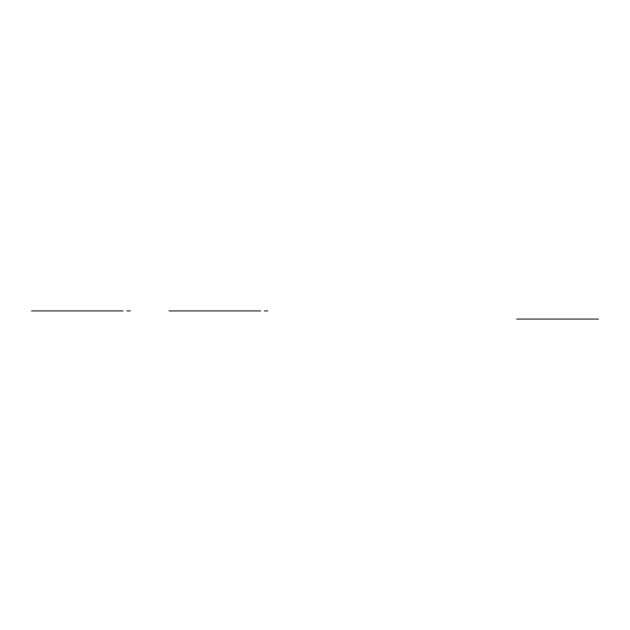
<?xml version="1.0" encoding="UTF-8"?>
<svg xmlns="http://www.w3.org/2000/svg" width="630" height="630" viewBox="0 0 630 630"><rect width="100%" height="100%" fill="white"/><g stroke="black" fill="none" stroke-linecap="round" stroke-linejoin="round"><path stroke-width="0.94" d="M31.5 310.929L123.157 310.929M126.764 310.929L130.379 310.929M168.982 310.929L260.639 310.929M264.246 310.929L267.86 310.929M516.6 319.071L598.5 319.071"/></g></svg>
